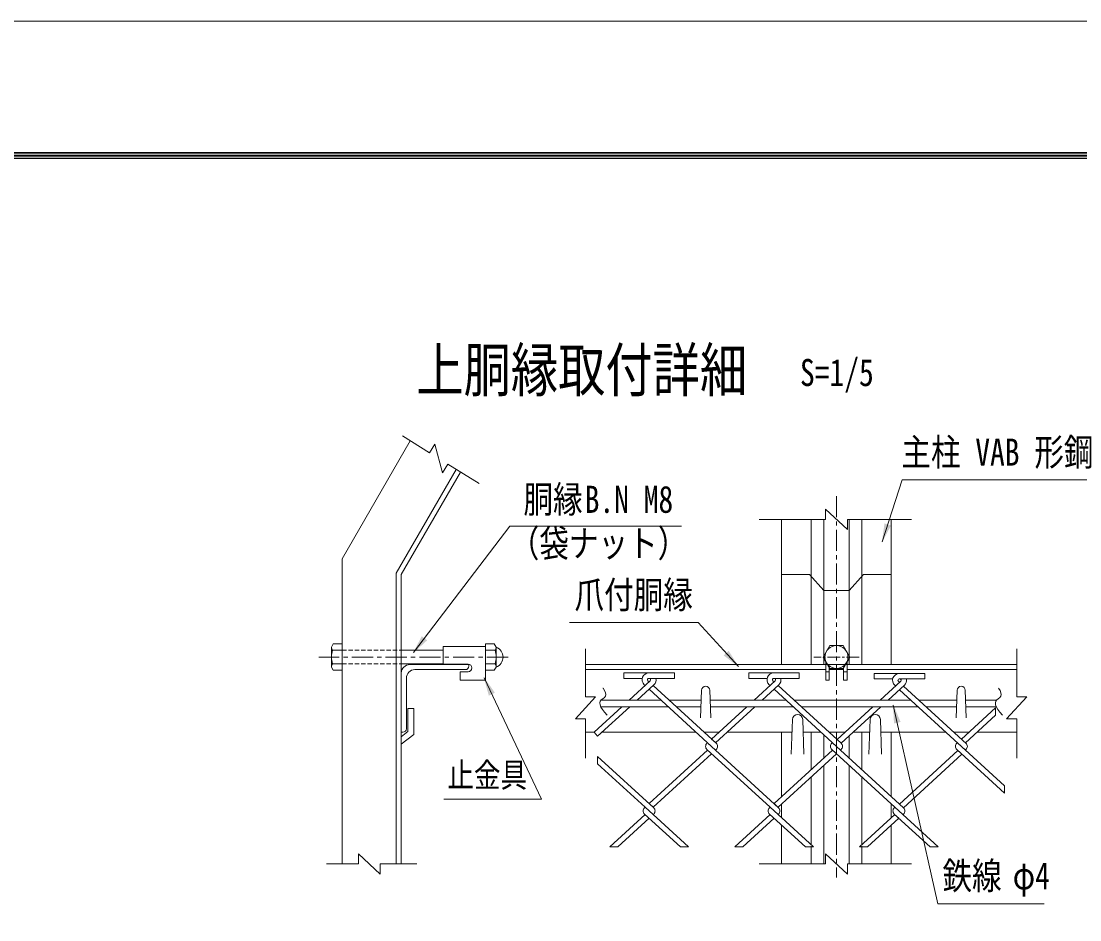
# Model space of a CAD drawing. Units: millimetres, scale not verified, with parts at other scales. Extents: x -4455 to 4455, y -3150 to 3150.
# Drawn here: x 1117 to 2999, y 1553 to 3150 of the extents above; entities that cross this region are included whole.
import ezdxf
from ezdxf.enums import TextEntityAlignment as Align

# ---------------------------------------------------------------- set-up
doc = ezdxf.new("R2010")
doc.units = ezdxf.units.MM
doc.header["$LTSCALE"] = 30
for name, pattern in [('USER1', [2, 1.25, -0.25, 0.25, -0.25]), ('USER2', [1.125, 0.75, -0.125, 0.125, -0.125]), ('USER3', [0.375, 0.25, -0.125])]:
    doc.linetypes.add(name, pattern=pattern)
for name, color, linetype, lineweight in [('0-0_D-STR-TXT', 3, 'Continuous', 13), ('0-1_D-STR2', 2, 'Continuous', 13), ('0-2_D-STR-DIM', 4, 'Continuous', 13), ('0-3_D-BMK', 2, 'USER2', 13), ('0-4_D-STR1', 1, 'Continuous', 18), ('0-5_D-STR3', 3, 'Continuous', 13), ('0-F_7詳細', 3, 'Continuous', 18), ('1-2_D-TTL', 7, 'Continuous', 9)]:
    doc.layers.add(name, color=color, linetype=linetype, lineweight=lineweight)
doc.layers.add('0-8_D-TTL-TXT', color=7, linetype='Continuous')
doc.styles.add('ＭＳ ゴシック', font='')
doc.styles.get('ＭＳ ゴシック').set_extended_font_data('MS Gothic')

msp = doc.modelspace()

# ---------------------------------------------------------------- linework, layer by layer
at = {"layer": '0-0_D-STR-TXT'}
for points in [[(3042.42, 2335.02), (2683.15, 2335.02), (2647.63, 2224.81)], [(2290.83, 2252.58), (1986.03, 2252.58), (1814.58, 2027.68)], [(2935.77, 1581.08), (2746.69, 1581.08), (2667.48, 1934.56)]]:
    msp.add_lwpolyline(points, dxfattribs=at)
at = {"layer": '0-0_D-STR-TXT', "color": 7, "lineweight": 9}
for points in [[(2092.14, 2081.13), (2320.89, 2081.13), (2392.02, 2003.12)], [(1868.53, 1767.04), (2042.1, 1767.04), (1940.19, 1982.92)]]:
    msp.add_lwpolyline(points, dxfattribs=at)
at = {"layer": '0-0_D-STR-TXT'}
for points in [[(2646.92, 2222.63), (2651.81, 2257.3), (2663.21, 2253.62)], [(1813.18, 2025.85), (1829.33, 2056.92), (1838.86, 2049.65)], [(2666.97, 1936.81), (2680.36, 1904.45), (2668.67, 1901.83)]]:
    msp.add_solid(points, dxfattribs=at)
at = {"layer": '0-0_D-STR-TXT', "color": 7}
for points in [[(2393.57, 2001.42), (2365.89, 2022.88), (2374.75, 2030.95)], [(1939.21, 1985), (1959.36, 1956.36), (1948.52, 1951.24)]]:
    msp.add_solid(points, dxfattribs=at)
at = {"layer": '0-1_D-STR2', "color": 7, "lineweight": 9}
for p, q in [((2148.23, 1943.48), (2254.55, 1943.48)), ((2268.76, 1943.48), (2326.03, 1943.48)), ((2341.71, 1943.48), (2476.57, 1943.48)), ((2490.78, 1943.48), (2698.6, 1943.48)), ((2712.81, 1943.48), (2780.33, 1943.48)), ((2796.01, 1943.48), (2851.07, 1943.48)), ((2147.69, 1931.48), (2267.64, 1931.48)), ((2281.85, 1931.48), (2325.6, 1931.48)), ((2342.14, 1931.48), (2489.67, 1931.48)), ((2503.88, 1931.48), (2711.7, 1931.48)), ((2725.91, 1931.48), (2779.9, 1931.48)), ((2796.44, 1931.48), (2850.53, 1931.48))]:
    msp.add_line(p, q, dxfattribs=at)
at = {"layer": '0-2_D-STR-DIM'}
for p, q in [((1842.94, 2383.09), (1794.88, 2412.93)), ((1842.94, 2383.09), (1852.43, 2398.38)), ((1866.38, 2347.35), (1852.43, 2398.38)), ((1875.88, 2362.64), (1866.38, 2347.35)), ((1875.88, 2362.64), (1931.33, 2328.21)), ((1716.78, 1652.05), (1716.78, 1670.05)), ((1755.55, 1634.05), (1716.78, 1670.05)), ((2585.83, 1634.05), (2547.06, 1670.05)), ((2547.06, 1652.05), (2547.06, 1670.05)), ((1716.78, 1652.05), (1660.22, 1652.05)), ((1755.55, 1652.05), (1820.83, 1652.05)), ((1755.55, 1652.05), (1755.55, 1634.05)), ((2547.06, 1652.05), (2429.26, 1652.05)), ((2585.83, 1652.05), (2699.78, 1652.05)), ((2585.83, 1652.05), (2585.83, 1634.05))]:
    msp.add_line(p, q, dxfattribs=at)
at = {"layer": '0-3_D-BMK', "linetype": 'USER1'}
for p, q in [((2566.45, 2306.05), (2566.45, 1627.76)), ((1982.66, 2019.83), (1646.41, 2019.83))]:
    msp.add_line(p, q, dxfattribs=at)
at = {"layer": '0-3_D-BMK'}
msp.add_line((2606.74, 2019.83), (2526.1, 2019.83), dxfattribs=at)
at = {"layer": '0-4_D-STR1'}
for p, q in [((1808.97, 2404.18), (1687.98, 2194.62)), ((1890.57, 2353.51), (1783.98, 2168.89)), ((1898.22, 2348.77), (1792.98, 2166.48)), ((2468.95, 2264.67), (2468.95, 2006.48)), ((2521.45, 2264.67), (2521.45, 2006.48)), ((2543.95, 2264.67), (2543.95, 2006.48)), ((2588.95, 2264.67), (2588.95, 2006.48)), ((2611.45, 2264.67), (2611.45, 2006.48)), ((2663.95, 2264.67), (2663.95, 2006.48)), ((1687.98, 2194.62), (1687.98, 1652.05)), ((1783.98, 2168.89), (1783.98, 1652.05)), ((1792.98, 2166.48), (1792.98, 1652.05)), ((1807.98, 2006.48), (1912.98, 2006.48)), ((1816.98, 1997.48), (1906.98, 1997.48)), ((1912.98, 2006.48), (1912.98, 2003.48)), ((2120.38, 2006.48), (2547.7, 2006.48)), ((2120.38, 1997.48), (2547.7, 1997.48)), ((2701.45, 2006.48), (2431.45, 2006.48)), ((2553.7, 1997.48), (2579.2, 1997.48)), ((2585.2, 2006.48), (2886.78, 2006.48)), ((2585.2, 1997.48), (2886.78, 1997.48)), ((1792.98, 1886.48), (1792.98, 1991.48)), ((1801.98, 1892.48), (1801.98, 1982.48)), ((1804.81, 1928.29), (1804.81, 1887.29)), ((1815.31, 1928.29), (1804.81, 1928.29)), ((1815.31, 1928.29), (1815.31, 1882.13)), ((1792.98, 1878.15), (1804.81, 1887.29)), ((1792.98, 1886.48), (1795.98, 1886.48)), ((1792.98, 1864.88), (1815.31, 1882.13)), ((2120.38, 1886.48), (2135.85, 1886.48)), ((2150.06, 1886.48), (2316.75, 1886.48)), ((2330.96, 1886.48), (2357.88, 1886.48)), ((2372.09, 1886.48), (2487.62, 1886.48)), ((2468.95, 1886.48), (2468.95, 1771.79)), ((2507.27, 1886.48), (2538.78, 1886.48)), ((2521.45, 1886.48), (2521.45, 1819.89)), ((2543.95, 1881.74), (2543.95, 1840.51)), ((2552.99, 1886.48), (2582.05, 1886.48)), ((2596.26, 1886.48), (2625.62, 1886.48)), ((2611.45, 1886.48), (2611.45, 1819.89)), ((2645.27, 1886.48), (2760.81, 1886.48)), ((2663.95, 1886.48), (2663.95, 1771.79)), ((2775.02, 1886.48), (2801.93, 1886.48)), ((2816.14, 1886.48), (2886.78, 1886.48)), ((2588.95, 1879.78), (2588.95, 1840.51)), ((2543.95, 1827.49), (2543.95, 1652.05)), ((2588.95, 1827.49), (2588.95, 1652.05)), ((2521.45, 1806.87), (2521.45, 1685.89)), ((2611.45, 1806.87), (2611.45, 1685.89)), ((2468.95, 1758.76), (2468.95, 1734)), ((2663.95, 1758.76), (2663.95, 1734)), ((2468.95, 1720.98), (2468.95, 1652.05)), ((2663.95, 1720.98), (2663.95, 1652.05)), ((2521.45, 1683.87), (2521.45, 1652.05)), ((2611.45, 1683.87), (2611.45, 1652.05))]:
    msp.add_line(p, q, dxfattribs=at)
for centre, radius, start, end in [((1807.98, 1991.48), 15, 90, 180), ((1816.98, 1982.48), 15, 90, 180), ((1906.98, 2003.48), 6, 270, 0), ((1795.98, 1892.48), 6, 270, 0)]:
    msp.add_arc(centre, radius, start, end, dxfattribs=at)
at = {"layer": '0-5_D-STR3'}
for p, q in [((1668.78, 2037.59), (1672.11, 2043.35)), ((1668.78, 2002.07), (1668.78, 2037.59)), ((1672.11, 2043.35), (1687.98, 2043.35)), ((1687.98, 1996.31), (1687.98, 2043.35)), ((1867.41, 2038.79), (1942.41, 2038.79)), ((1867.41, 2038.79), (1867.41, 2007.29)), ((1942.41, 1996.31), (1942.41, 2043.35)), ((1958.28, 2043.35), (1942.41, 2043.35)), ((1942.41, 2038.79), (1942.41, 1978.79)), ((1961.61, 2037.59), (1958.28, 2043.35)), ((1961.61, 2002.07), (1961.61, 2037.59)), ((1670.84, 2031.83), (1687.98, 2031.83)), ((1792.98, 2031.83), (1867.41, 2031.83)), ((1959.55, 2031.83), (1942.41, 2031.83)), ((1668.78, 2002.07), (1672.11, 1996.31)), ((1670.84, 2007.83), (1687.98, 2007.83)), ((1672.11, 1996.31), (1687.98, 1996.31)), ((1792.98, 2007.83), (1867.41, 2007.83)), ((1867.41, 2007.29), (1911.66, 2007.29)), ((1959.55, 2007.83), (1942.41, 2007.83)), ((1958.28, 1996.31), (1942.41, 1996.31)), ((1961.61, 2002.07), (1958.28, 1996.31)), ((2547.7, 2011.57), (2547.7, 1978.79)), ((2550.17, 2007.29), (2547.7, 2007.29)), ((2553.7, 2001.18), (2553.7, 1978.79)), ((2582.73, 2007.29), (2585.2, 2007.29)), ((2585.2, 2011.57), (2585.2, 1978.79)), ((1897.41, 1993.79), (1897.41, 1978.79)), ((1897.41, 1993.79), (1911.66, 1993.79)), ((1897.41, 1978.79), (1942.41, 1978.79)), ((2553.7, 1993.79), (2547.7, 1993.79)), ((2553.7, 1978.79), (2547.7, 1978.79)), ((2579.2, 1993.79), (2585.2, 1993.79))]:
    msp.add_line(p, q, dxfattribs=at)
at = {"layer": '0-5_D-STR3', "color": 1, "linetype": 'USER3'}
for p, q in [((1687.98, 2031.83), (1792.98, 2031.83)), ((1687.98, 2007.83), (1792.98, 2007.83))]:
    msp.add_line(p, q, dxfattribs=at)
at = {"layer": '0-5_D-STR3'}
msp.add_lwpolyline([(2542.93, 2019.83), (2554.69, 2040.2), (2578.21, 2040.2), (2589.97, 2019.83), (2578.21, 1999.46), (2554.69, 1999.46)], close=True, dxfattribs=at)
msp.add_lwpolyline([(2579.2, 2001.18), (2579.2, 1978.79), (2585.2, 1978.79)], dxfattribs=at)
msp.add_circle((2566.45, 2019.83), 20.4, dxfattribs=at)
for centre, radius, start, end in [((1677.87, 2037.59), 9.09, 180, 219.3382), ((1952.52, 2037.59), 9.09, 320.6618, 0), ((1954.79, 2019.83), 19.02, 291.00774, 68.99226), ((1704.78, 2019.83), 36, 160.52878, 199.47122), ((1925.61, 2019.83), 36, 340.52878, 19.47122), ((1677.87, 2002.07), 9.09, 140.6618, 180), ((1911.66, 2000.54), 6.75, 270, 90), ((1952.52, 2002.07), 9.09, 0, 39.3382)]:
    msp.add_arc(centre, radius, start, end, dxfattribs=at)
at = {"layer": '0-F_7詳細', "color": 4}
for p, q in [((2585.83, 2246.67), (2547.06, 2282.67)), ((2547.06, 2264.67), (2547.06, 2282.67)), ((2547.06, 2264.67), (2429.26, 2264.67)), ((2585.83, 2264.67), (2699.78, 2264.67)), ((2585.83, 2264.67), (2585.83, 2246.67)), ((2120.38, 1948.92), (2120.38, 2034.5)), ((2886.78, 1948.92), (2886.78, 2034.5)), ((2138.38, 1948.92), (2102.38, 1910.15)), ((2120.38, 1948.92), (2138.38, 1948.92)), ((2120.38, 1910.15), (2102.38, 1910.15)), ((2120.38, 1910.15), (2120.38, 1839.95)), ((2886.78, 1910.15), (2868.78, 1910.15)), ((2886.78, 1910.15), (2886.78, 1839.95))]:
    msp.add_line(p, q, dxfattribs=at)
at = {"layer": '0-F_7詳細', "color": 7, "lineweight": 9}
for p, q in [((2588.95, 2138.35), (2614.45, 2166.48)), ((2614.45, 2166.48), (2663.95, 2166.48)), ((2543.95, 2138.35), (2588.95, 2138.35)), ((2550.64, 2006.48), (2582.26, 2006.48)), ((2226.3, 1969.36), (2224.86, 1970.68)), ((2240.51, 1969.36), (2241.95, 1970.68)), ((2324.87, 1911.65), (2326.67, 1960.85)), ((2342.87, 1911.65), (2341.07, 1960.85)), ((2779.17, 1911.65), (2780.97, 1960.85)), ((2797.17, 1911.65), (2795.37, 1960.85)), ((2486.2, 1847.48), (2488.45, 1908.98)), ((2508.7, 1847.48), (2506.45, 1908.98)), ((2624.2, 1847.48), (2626.45, 1908.98)), ((2646.7, 1847.48), (2644.45, 1908.98)), ((2574.62, 1855.6), (2573.55, 1854.62))]:
    msp.add_line(p, q, dxfattribs=at)
at = {"layer": '0-F_7詳細'}
for p, q in [((2188.41, 1991.53), (2188.41, 1981.93)), ((2233.84, 1991.53), (2188.41, 1991.53)), ((2221.21, 1981.93), (2188.41, 1981.93)), ((2235.46, 1977.76), (2198.05, 1943.48)), ((2233.41, 1975.87), (2231.35, 1977.76)), ((2232.97, 1991.53), (2278.41, 1991.53)), ((2232.97, 1981.93), (2278.41, 1981.93)), ((2233.84, 1981.93), (2232.97, 1981.93)), ((2233.41, 1975.87), (2235.46, 1977.76)), ((2278.41, 1991.53), (2278.41, 1981.93)), ((2455.87, 1991.53), (2410.43, 1991.53)), ((2410.43, 1991.53), (2410.43, 1981.93)), ((2443.24, 1981.93), (2410.43, 1981.93)), ((2457.49, 1977.76), (2420.08, 1943.48)), ((2455.43, 1975.87), (2453.38, 1977.76)), ((2455, 1991.53), (2500.43, 1991.53)), ((2455, 1981.93), (2500.43, 1981.93)), ((2455.87, 1981.93), (2455, 1981.93)), ((2500.43, 1991.53), (2500.43, 1981.93)), ((2633.53, 1990.55), (2633.53, 1980.95)), ((2678.97, 1990.55), (2633.53, 1990.55)), ((2666.34, 1980.95), (2633.53, 1980.95)), ((2680.59, 1976.78), (2644.25, 1943.48)), ((2678.53, 1974.89), (2676.48, 1976.78)), ((2678.1, 1990.55), (2723.53, 1990.55)), ((2678.1, 1980.95), (2723.53, 1980.95)), ((2678.97, 1980.95), (2678.1, 1980.95)), ((2723.53, 1990.55), (2723.53, 1980.95)), ((2241.95, 1970.68), (2212.26, 1943.48)), ((2351.52, 1854.62), (2233.41, 1962.85)), ((2352.59, 1866.66), (2240.51, 1969.36)), ((2463.98, 1970.68), (2434.29, 1943.48)), ((2448.33, 1969.36), (2446.89, 1970.68)), ((2573.55, 1854.62), (2455.43, 1962.85)), ((2574.62, 1866.66), (2462.54, 1969.36)), ((2687.08, 1969.7), (2658.46, 1943.48)), ((2671.43, 1968.38), (2669.99, 1969.7)), ((2796.65, 1853.64), (2678.53, 1961.87)), ((2797.72, 1865.68), (2685.64, 1968.38)), ((2184.96, 1931.48), (2135.85, 1886.48)), ((2406.99, 1931.48), (2344.42, 1874.15)), ((2421.2, 1931.48), (2351.52, 1867.64)), ((2631.16, 1931.48), (2567.52, 1873.17)), ((2645.37, 1931.48), (2574.62, 1866.66)), ((2848.82, 1929.44), (2788.48, 1874.15)), ((2848.82, 1929.44), (2848.82, 1916.42)), ((2848.82, 1916.42), (2795.58, 1867.64)), ((2337.31, 1867.64), (2336.24, 1866.66)), ((2337.31, 1867.64), (2336.24, 1866.66)), ((2463.61, 1751.91), (2337.31, 1867.64)), ((2352.59, 1866.66), (2344.42, 1874.15)), ((2559.34, 1867.64), (2558.27, 1866.66)), ((2559.34, 1867.64), (2558.27, 1866.66)), ((2685.64, 1751.91), (2559.34, 1867.64)), ((2781.37, 1867.64), (2780.3, 1866.66)), ((2781.37, 1867.64), (2780.3, 1866.66)), ((2864.94, 1791.06), (2781.37, 1867.64)), ((2337.31, 1854.62), (2233.41, 1759.4)), ((2344.42, 1848.11), (2240.51, 1752.89)), ((2448.33, 1752.89), (2336.24, 1855.6)), ((2352.59, 1855.6), (2351.52, 1854.62)), ((2559.34, 1854.62), (2455.43, 1759.4)), ((2566.45, 1848.11), (2462.54, 1752.89)), ((2684.57, 1739.87), (2558.27, 1855.6)), ((2782.44, 1853.64), (2678.53, 1758.42)), ((2789.55, 1847.13), (2685.64, 1751.91)), ((2788.48, 1848.11), (2780.3, 1855.6)), ((2864.94, 1778.04), (2780.3, 1855.6)), ((2796.65, 1855.6), (2795.58, 1854.62)), ((2796.65, 1855.6), (2795.58, 1854.62)), ((2241.58, 1751.91), (2141.95, 1843.2)), ((2141.95, 1830.18), (2141.95, 1843.2)), ((2226.3, 1752.89), (2141.95, 1830.18)), ((2864.94, 1791.06), (2864.94, 1778.04)), ((2226.3, 1752.89), (2225.23, 1751.91)), ((2226.3, 1752.89), (2225.23, 1751.91)), ((2303.31, 1682.33), (2226.3, 1752.89)), ((2241.58, 1751.91), (2233.41, 1759.4)), ((2448.33, 1752.89), (2447.26, 1751.91)), ((2448.33, 1752.89), (2447.26, 1751.91)), ((2525.34, 1682.33), (2448.33, 1752.89)), ((2463.61, 1751.91), (2455.43, 1759.4)), ((2670.36, 1752.89), (2669.29, 1751.91)), ((2670.36, 1752.89), (2669.29, 1751.91)), ((2226.3, 1739.87), (2163.5, 1682.33)), ((2233.41, 1733.36), (2177.71, 1682.33)), ((2289.1, 1682.33), (2225.23, 1740.85)), ((2241.58, 1740.85), (2240.51, 1739.87)), ((2448.33, 1739.87), (2385.53, 1682.33)), ((2455.43, 1733.36), (2399.74, 1682.33)), ((2511.13, 1682.33), (2447.26, 1740.85)), ((2463.61, 1740.85), (2462.54, 1739.87)), ((2670.36, 1739.87), (2607.56, 1682.33)), ((2677.46, 1733.36), (2621.77, 1682.33)), ((2733.15, 1682.33), (2669.29, 1740.85)), ((2677.46, 1733.36), (2669.29, 1740.85)), ((2685.64, 1740.85), (2684.57, 1739.87)), ((2685.64, 1740.85), (2684.57, 1739.87)), ((2747.36, 1682.33), (2684.57, 1739.87)), ((2177.71, 1682.33), (2163.5, 1682.33)), ((2303.31, 1682.33), (2289.1, 1682.33)), ((2399.74, 1682.33), (2385.53, 1682.33)), ((2525.34, 1682.33), (2511.13, 1682.33)), ((2621.77, 1682.33), (2607.56, 1682.33)), ((2747.36, 1682.33), (2733.15, 1682.33))]:
    msp.add_line(p, q, dxfattribs=at)
at = {"layer": '0-F_7詳細', "color": 7, "lineweight": 9}
msp.add_lwpolyline([(2543.95, 2138.35), (2518.45, 2166.48), (2468.95, 2166.48)], dxfattribs=at)
at = {"layer": '0-F_7詳細', "color": 4}
for points in [[(2151.43, 1964.75), (2151.74, 1964.36), (2154.4, 1960.16), (2155.97, 1956.41), (2156.44, 1953.09), (2155.81, 1950.22), (2154.09, 1947.78), (2151.27, 1945.8), (2148.45, 1943.79), (2146.69, 1941.31), (2146.01, 1938.35), (2146.4, 1934.92), (2147.87, 1931.01), (2150.41, 1926.63), (2154.03, 1921.77), (2158.71, 1916.44)], [(2854.26, 1964.75), (2854.58, 1964.36), (2857.24, 1960.16), (2858.8, 1956.41), (2859.27, 1953.09), (2858.65, 1950.22), (2856.93, 1947.78), (2854.11, 1945.8), (2851.28, 1943.79), (2849.53, 1941.31), (2848.85, 1938.35), (2849.24, 1934.92), (2850.71, 1931.01), (2853.25, 1926.63), (2856.86, 1921.77), (2861.55, 1916.44)], [(2886.78, 1948.92), (2904.78, 1948.92), (2868.78, 1910.15)]]:
    msp.add_lwpolyline(points, dxfattribs=at)
at = {"layer": '0-F_7詳細'}
msp.add_lwpolyline([(2199.17, 1931.48), (2141.95, 1879.05), (2135.85, 1886.48)], dxfattribs=at)
for centre, radius, start, end in [((2232.97, 1979.53), 12, 90, 227.5), ((2232.97, 1979.53), 2.4, 90, 227.5), ((2233.84, 1979.53), 2.4, 312.5, 90), ((2233.84, 1979.53), 12, 312.5, 11.53696), ((2455, 1979.53), 12, 90, 227.5), ((2455, 1979.53), 2.4, 90, 227.5), ((2455.87, 1979.53), 2.4, 312.5, 90), ((2455.87, 1979.53), 12, 312.5, 11.53696), ((2678.1, 1978.55), 12, 90, 227.5), ((2678.1, 1978.55), 2.4, 90, 227.5), ((2678.97, 1978.55), 2.4, 312.5, 90), ((2678.97, 1978.55), 12, 312.5, 11.53696), ((2341.31, 1861.13), 7.5, 132.5, 227.5), ((2347.53, 1861.13), 7.5, 312.5, 47.5), ((2563.34, 1861.13), 7.5, 132.5, 227.5), ((2569.56, 1861.13), 7.5, 312.5, 47.5), ((2785.37, 1861.13), 7.5, 132.5, 227.5), ((2791.58, 1861.13), 7.5, 312.5, 47.5), ((2230.3, 1746.38), 7.5, 132.5, 227.5), ((2236.51, 1746.38), 7.5, 312.5, 47.5), ((2452.33, 1746.38), 7.5, 132.5, 227.5), ((2458.54, 1746.38), 7.5, 312.5, 47.5), ((2674.35, 1746.38), 7.5, 132.5, 227.5), ((2680.57, 1746.38), 7.5, 312.5, 47.5)]:
    msp.add_arc(centre, radius, start, end, dxfattribs=at)
at = {"layer": '0-F_7詳細', "color": 7, "lineweight": 9}
for centre, radius in [((2333.87, 1960.85), 7.2), ((2788.17, 1960.85), 7.2), ((2497.45, 1908.98), 9), ((2635.45, 1908.98), 9)]:
    msp.add_arc(centre, radius, 0, 180, dxfattribs=at)
at = {"layer": '1-2_D-TTL', "color": 2, "lineweight": 18}
msp.add_lwpolyline([(-4454.85, 3150.21), (4454.85, 3150.21), (4454.85, -3150.21), (-4454.85, -3150.21)], close=True, dxfattribs=at)
at = {"layer": '1-2_D-TTL'}
for points in [[(-4168.47, 2916.87), (4168.47, 2916.87), (4168.47, -2916.87), (-4168.47, -2916.87)], [(-4165.81, 2914.21), (4165.81, 2914.21), (4165.81, -2914.21), (-4165.81, -2914.21)], [(-4163.16, 2911.56), (4163.16, 2911.56), (4163.16, -2911.56), (-4163.16, -2911.56)], [(-4160.51, 2908.91), (4160.51, 2908.91), (4160.51, -2908.91), (-4160.51, -2908.91)], [(-4157.86, 2906.26), (4157.86, 2906.26), (4157.86, -2906.26), (-4157.86, -2906.26)]]:
    msp.add_lwpolyline(points, close=True, dxfattribs=at)

# ---------------------------------------------------------------- texts
at = {"layer": '0-0_D-STR-TXT', "style": 'ＭＳ ゴシック', "width": 0.8}
for s, height, p in [('主柱 VAB 形鋼', 48.17, (2681.88, 2345.56)), ('胴縁', 48.17, (2010.13, 2261.75)), ('B.N M8', 48.17, (2118.98, 2261.75)), ('（袋ナット）', 48.17, (1985.83, 2183.5)), ('爪付胴縁', 48.17, (2100.86, 2092.03)), ('止金具', 43.33, (1874.74, 1775.46)), ('鉄線', 48.17, (2754.84, 1592.54)), ('φ4', 48.17, (2879.76, 1592.54))]:
    msp.add_text(s, height=height, dxfattribs=at).set_placement(p, align=Align.BOTTOM_LEFT)
at = {"layer": '0-8_D-TTL-TXT', "style": 'ＭＳ ゴシック', "width": 0.8}
msp.add_text('上胴縁取付詳細', height=76.98, dxfattribs=at).set_placement((1819.67, 2468.67), align=Align.BOTTOM_LEFT)
at = {"layer": '0-8_D-TTL-TXT', "color": 3, "style": 'ＭＳ ゴシック', "width": 0.8}
msp.add_text('S=1/5', height=48.17, dxfattribs=at).set_placement((2501.6, 2487.12), align=Align.BOTTOM_LEFT)

doc.saveas('drawing.dxf')
